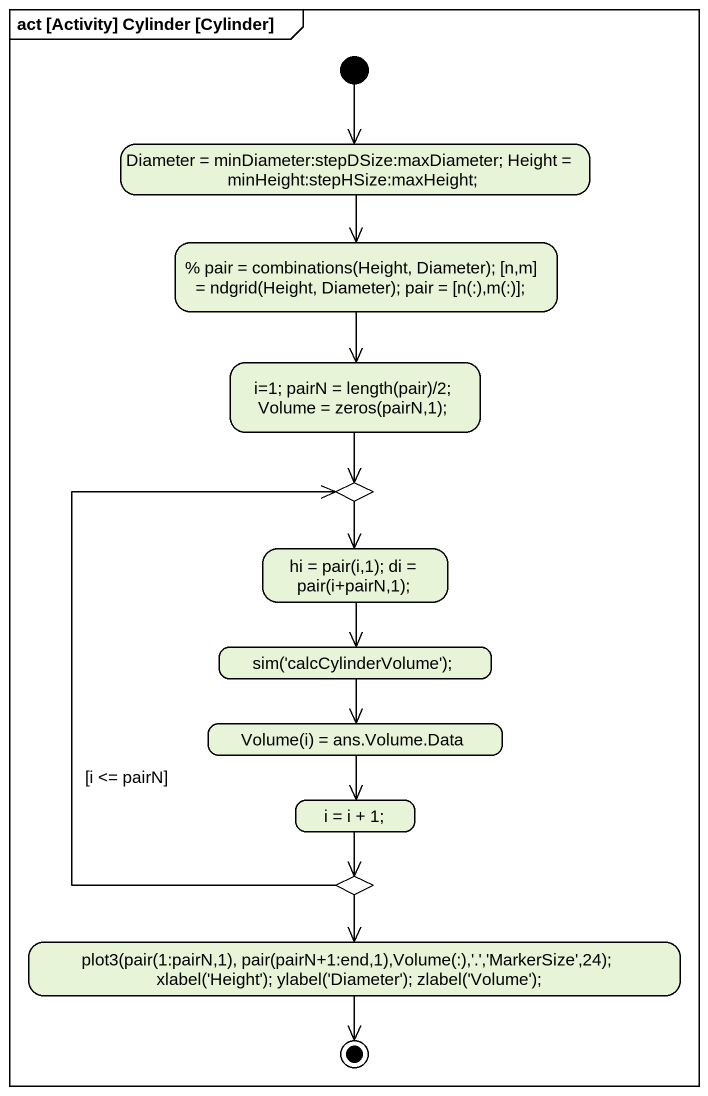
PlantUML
@startuml
mainframe act [Activity] Cylinder [Cylinder]
hide empty description
state "Diameter = minDiameter:stepDSize:maxDiameter; Height = minHeight:stepHSize:maxHeight;" as Diameter_minDiameter
state "% pair = combinations(Height, Diameter); [n,m] = ndgrid(Height, Diameter); pair = [n(:),m(:)];" as pair_combinations_Height
state "i=1; pairN = length(pair)/2; Volume = zeros(pairN,1);" as i_1_pairN_length_pair_2
state choice1 <<choice>>
state "hi = pair(i,1); di = pair(i+pairN,1);" as hi_pair_i_1_di_pair_i_pairN
state "sim('calcCylinderVolume');" as sim_calcCylinderVolume
state "Volume(i) = ans.Volume.Data" as Volume_i_ans_Volume_Data
state "i = i + 1;" as i_i_1
state choice2 <<choice>>
state "plot3(pair(1:pairN,1), pair(pairN+1:end,1),Volume(:),'.','MarkerSize',24); xlabel('Height'); ylabel('Diameter'); zlabel('Volume');" as plot3_pair_1_pairN_1_pair
[*] --> Diameter_minDiameter
Diameter_minDiameter --> pair_combinations_Height
pair_combinations_Height --> i_1_pairN_length_pair_2
i_1_pairN_length_pair_2 --> choice1
choice1 --> hi_pair_i_1_di_pair_i_pairN
hi_pair_i_1_di_pair_i_pairN --> sim_calcCylinderVolume
sim_calcCylinderVolume --> Volume_i_ans_Volume_Data
Volume_i_ans_Volume_Data --> i_i_1
i_i_1 --> choice2
choice2 -up-> choice1 : [i <= pairN]
choice2 --> plot3_pair_1_pairN_1_pair
plot3_pair_1_pairN_1_pair --> [*]
@enduml
